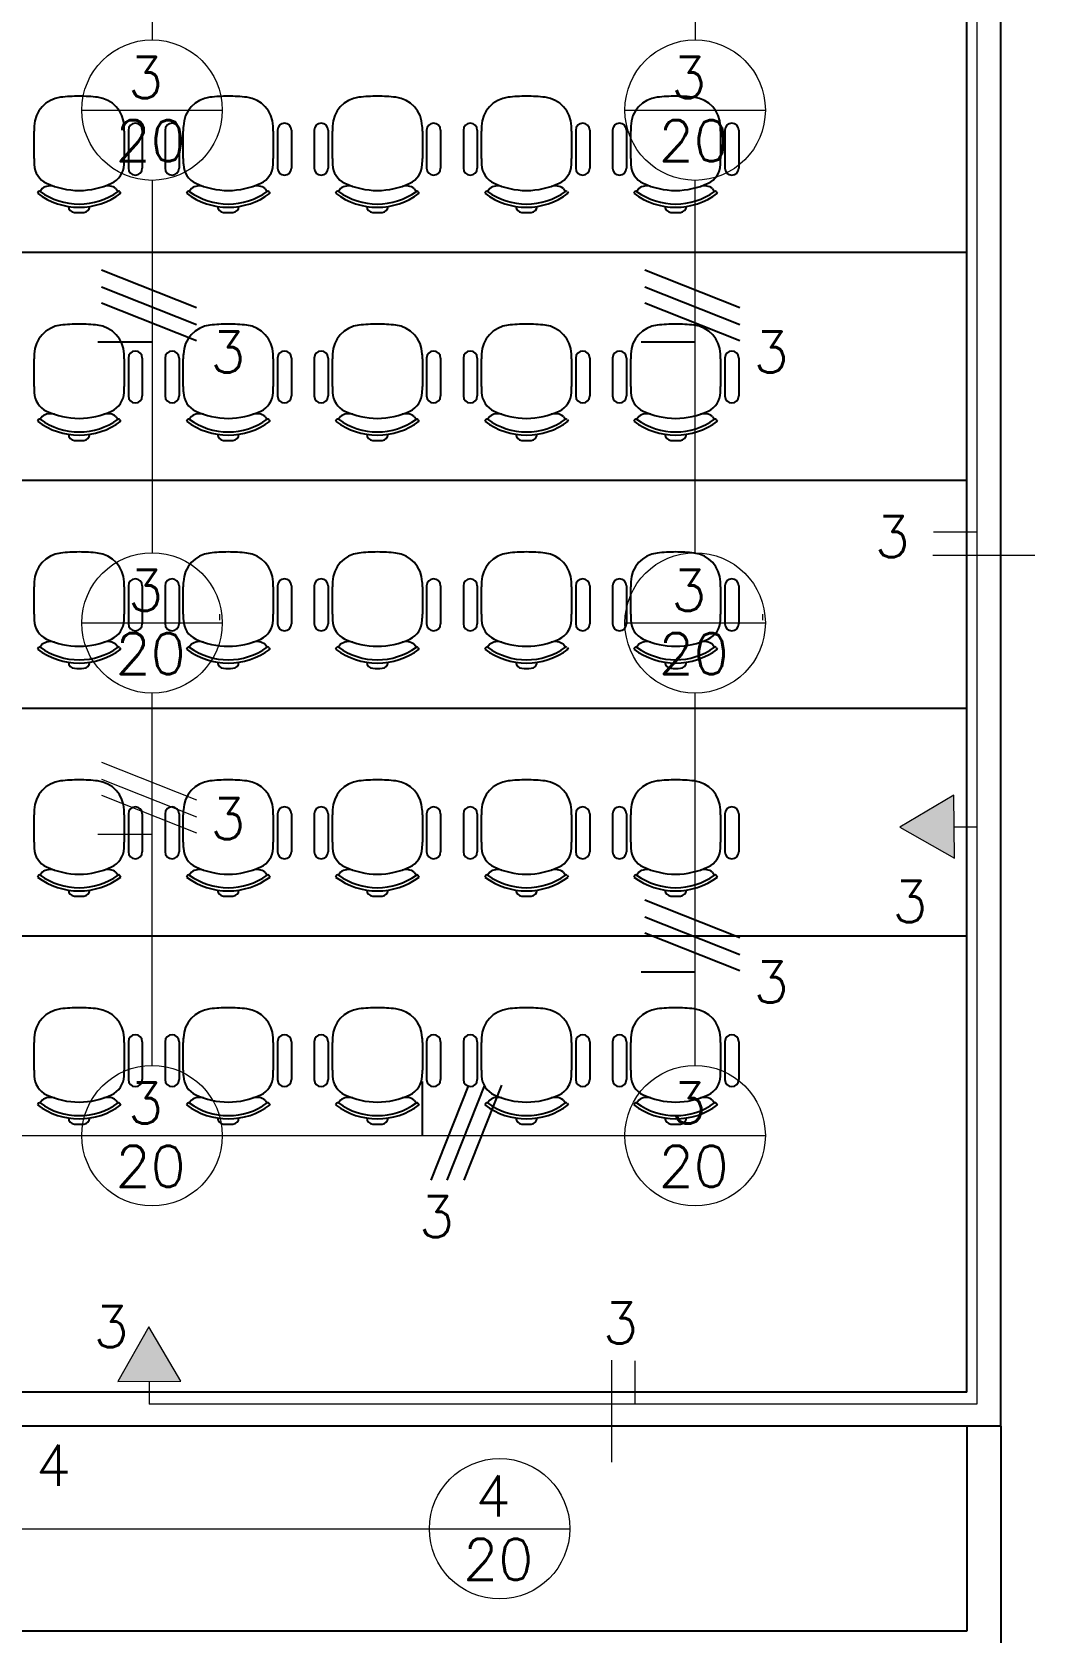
# Model space of a CAD drawing. Extents: x 1.6 to 100.8, y -3.3 to 55.9.
# Drawn here: x 59.91 to 64.31, y 8.2 to 15.22 of the extents above; entities that cross this region are included whole.
import ezdxf

# ---------------------------------------------------------------- set-up
doc = ezdxf.new("R2010")
doc.units = 0
doc.header["$MEASUREMENT"] = 0
doc.layers.get('0').update_dxf_attribs({"linetype": 'CONTINUOUS'})
for name, color, linetype in [('2-MATERIAIS', 2, 'CONTINUOUS'), ('FIACAO', 6, 'CONTINUOUS'), ('Texto', 2, 'CONTINUOUS'), ('Tub_Eletr_parede', 3, 'CONTINUOUS')]:
    doc.layers.add(name, color=color, linetype=linetype)
doc.styles.add('TXT_TEXTO', font='ROMANS.shx')

msp = doc.modelspace()

# ---------------------------------------------------------------- linework, layer by layer
at = {"color": 8}
for p, q in [((64.1581, 9.1042), (64.1581, 23.5542)), ((64.0081, 9.2542), (64.0081, 22.7542)), ((59.9157, 14.6671), (59.9157, 14.7875)), ((60.3105, 14.7875), (60.3105, 14.6671)), ((60.3292, 14.7914), (60.3292, 14.6249)), ((60.3903, 14.7914), (60.3903, 14.6249)), ((60.4903, 14.7914), (60.4903, 14.6249)), ((60.5514, 14.7914), (60.5514, 14.6249)), ((60.5701, 14.6671), (60.5701, 14.7875)), ((60.9649, 14.7875), (60.9649, 14.6671)), ((60.9837, 14.7914), (60.9837, 14.6249)), ((61.0448, 14.7914), (61.0448, 14.6249)), ((61.1448, 14.7914), (61.1448, 14.6249)), ((61.2059, 14.7914), (61.2059, 14.6249)), ((61.2246, 14.6671), (61.2246, 14.7875)), ((61.6194, 14.7875), (61.6194, 14.6671)), ((61.6381, 14.7914), (61.6381, 14.6249)), ((61.6992, 14.7914), (61.6992, 14.6249)), ((61.7992, 14.7914), (61.7992, 14.6249)), ((61.8603, 14.7914), (61.8603, 14.6249)), ((61.879, 14.6671), (61.879, 14.7875)), ((62.2738, 14.7875), (62.2738, 14.6671)), ((62.2926, 14.7914), (62.2926, 14.6249)), ((62.3537, 14.7914), (62.3537, 14.6249)), ((62.4537, 14.7914), (62.4537, 14.6249)), ((62.5148, 14.7914), (62.5148, 14.6249)), ((62.5335, 14.6671), (62.5335, 14.7875)), ((62.9283, 14.7875), (62.9283, 14.6671)), ((62.947, 14.7914), (62.947, 14.6249)), ((63.0081, 14.7914), (63.0081, 14.6249)), ((59.9355, 14.5217), (59.9298, 14.5141)), ((59.9515, 14.5352), (59.942, 14.5226)), ((60.2747, 14.5352), (60.2842, 14.5226)), ((60.2907, 14.5217), (60.2964, 14.5141)), ((60.5899, 14.5217), (60.5842, 14.5141)), ((60.606, 14.5352), (60.5965, 14.5226)), ((60.9291, 14.5352), (60.9386, 14.5226)), ((60.9452, 14.5217), (60.9508, 14.5141)), ((61.2444, 14.5217), (61.2387, 14.5141)), ((61.2604, 14.5352), (61.2509, 14.5226)), ((61.5836, 14.5352), (61.593, 14.5226)), ((61.5996, 14.5217), (61.6053, 14.5141)), ((61.8988, 14.5217), (61.8931, 14.5141)), ((61.9148, 14.5352), (61.9054, 14.5226)), ((62.238, 14.5352), (62.2475, 14.5226)), ((62.2541, 14.5217), (62.2597, 14.5141)), ((62.5532, 14.5217), (62.5476, 14.5141)), ((62.5693, 14.5352), (62.5598, 14.5226)), ((62.8925, 14.5352), (62.9019, 14.5226)), ((62.9085, 14.5217), (62.9142, 14.5141)), ((64.0081, 14.2542), (56.8581, 14.2542)), ((59.9157, 13.6671), (59.9157, 13.7875)), ((60.3105, 13.7875), (60.3105, 13.6671)), ((60.3292, 13.7914), (60.3292, 13.6249)), ((60.3903, 13.7914), (60.3903, 13.6249)), ((60.4903, 13.7914), (60.4903, 13.6249)), ((60.5514, 13.7914), (60.5514, 13.6249)), ((60.5701, 13.6671), (60.5701, 13.7875)), ((60.9649, 13.7875), (60.9649, 13.6671)), ((60.9837, 13.7914), (60.9837, 13.6249)), ((61.0448, 13.7914), (61.0448, 13.6249)), ((61.1448, 13.7914), (61.1448, 13.6249)), ((61.2059, 13.7914), (61.2059, 13.6249)), ((61.2246, 13.6671), (61.2246, 13.7875)), ((61.6194, 13.7875), (61.6194, 13.6671)), ((61.6381, 13.7914), (61.6381, 13.6249)), ((61.6992, 13.7914), (61.6992, 13.6249)), ((61.7992, 13.7914), (61.7992, 13.6249)), ((61.8603, 13.7914), (61.8603, 13.6249)), ((61.879, 13.6671), (61.879, 13.7875)), ((62.2738, 13.7875), (62.2738, 13.6671)), ((62.2926, 13.7914), (62.2926, 13.6249)), ((62.3537, 13.7914), (62.3537, 13.6249)), ((62.4537, 13.7914), (62.4537, 13.6249)), ((62.5148, 13.7914), (62.5148, 13.6249)), ((62.5335, 13.6671), (62.5335, 13.7875)), ((62.9283, 13.7875), (62.9283, 13.6671)), ((62.947, 13.7914), (62.947, 13.6249)), ((63.0081, 13.7914), (63.0081, 13.6249)), ((59.9355, 13.5217), (59.9298, 13.5141)), ((59.9515, 13.5352), (59.942, 13.5226)), ((60.2747, 13.5352), (60.2842, 13.5226)), ((60.2907, 13.5217), (60.2964, 13.5141)), ((60.5899, 13.5217), (60.5842, 13.5141)), ((60.606, 13.5352), (60.5965, 13.5226)), ((60.9291, 13.5352), (60.9386, 13.5226)), ((60.9452, 13.5217), (60.9508, 13.5141)), ((61.2444, 13.5217), (61.2387, 13.5141)), ((61.2604, 13.5352), (61.2509, 13.5226)), ((61.5836, 13.5352), (61.593, 13.5226)), ((61.5996, 13.5217), (61.6053, 13.5141)), ((61.8988, 13.5217), (61.8931, 13.5141)), ((61.9148, 13.5352), (61.9054, 13.5226)), ((62.238, 13.5352), (62.2475, 13.5226)), ((62.2541, 13.5217), (62.2597, 13.5141)), ((62.5532, 13.5217), (62.5476, 13.5141)), ((62.5693, 13.5352), (62.5598, 13.5226)), ((62.8925, 13.5352), (62.9019, 13.5226)), ((62.9085, 13.5217), (62.9142, 13.5141)), ((64.0081, 13.2542), (56.8581, 13.2542)), ((59.9157, 12.6671), (59.9157, 12.7875)), ((60.3105, 12.7875), (60.3105, 12.6671)), ((60.3292, 12.7914), (60.3292, 12.6249)), ((60.3903, 12.7914), (60.3903, 12.6249)), ((60.4903, 12.7914), (60.4903, 12.6249)), ((60.5514, 12.7914), (60.5514, 12.6249)), ((60.5701, 12.6671), (60.5701, 12.7875)), ((60.9649, 12.7875), (60.9649, 12.6671)), ((60.9837, 12.7914), (60.9837, 12.6249)), ((61.0448, 12.7914), (61.0448, 12.6249)), ((61.1448, 12.7914), (61.1448, 12.6249)), ((61.2059, 12.7914), (61.2059, 12.6249)), ((61.2246, 12.6671), (61.2246, 12.7875)), ((61.6194, 12.7875), (61.6194, 12.6671)), ((61.6381, 12.7914), (61.6381, 12.6249)), ((61.6992, 12.7914), (61.6992, 12.6249)), ((61.7992, 12.7914), (61.7992, 12.6249)), ((61.8603, 12.7914), (61.8603, 12.6249)), ((61.879, 12.6671), (61.879, 12.7875)), ((62.2738, 12.7875), (62.2738, 12.6671)), ((62.2926, 12.7914), (62.2926, 12.6249)), ((62.3537, 12.7914), (62.3537, 12.6249)), ((62.4537, 12.7914), (62.4537, 12.6249)), ((62.5148, 12.7914), (62.5148, 12.6249)), ((62.5335, 12.6671), (62.5335, 12.7875)), ((62.9283, 12.7875), (62.9283, 12.6671)), ((62.947, 12.7914), (62.947, 12.6249)), ((63.0081, 12.7914), (63.0081, 12.6249)), ((59.9355, 12.5217), (59.9298, 12.5141)), ((59.9515, 12.5352), (59.942, 12.5226)), ((60.2747, 12.5352), (60.2842, 12.5226)), ((60.2907, 12.5217), (60.2964, 12.5141)), ((60.5899, 12.5217), (60.5842, 12.5141)), ((60.606, 12.5352), (60.5965, 12.5226)), ((60.9291, 12.5352), (60.9386, 12.5226)), ((60.9452, 12.5217), (60.9508, 12.5141)), ((61.2444, 12.5217), (61.2387, 12.5141)), ((61.2604, 12.5352), (61.2509, 12.5226)), ((61.5836, 12.5352), (61.593, 12.5226)), ((61.5996, 12.5217), (61.6053, 12.5141)), ((61.8988, 12.5217), (61.8931, 12.5141)), ((61.9148, 12.5352), (61.9054, 12.5226)), ((62.238, 12.5352), (62.2475, 12.5226)), ((62.2541, 12.5217), (62.2597, 12.5141)), ((62.5532, 12.5217), (62.5476, 12.5141)), ((62.5693, 12.5352), (62.5598, 12.5226)), ((62.8925, 12.5352), (62.9019, 12.5226)), ((62.9085, 12.5217), (62.9142, 12.5141)), ((64.0081, 12.2542), (56.8581, 12.2542)), ((59.9157, 11.6671), (59.9157, 11.7875)), ((60.3105, 11.7875), (60.3105, 11.6671)), ((60.3292, 11.7914), (60.3292, 11.6249)), ((60.3903, 11.7914), (60.3903, 11.6249)), ((60.4903, 11.7914), (60.4903, 11.6249)), ((60.5514, 11.7914), (60.5514, 11.6249)), ((60.5701, 11.6671), (60.5701, 11.7875)), ((60.9649, 11.7875), (60.9649, 11.6671)), ((60.9837, 11.7914), (60.9837, 11.6249)), ((61.0448, 11.7914), (61.0448, 11.6249)), ((61.1448, 11.7914), (61.1448, 11.6249)), ((61.2059, 11.7914), (61.2059, 11.6249)), ((61.2246, 11.6671), (61.2246, 11.7875)), ((61.6194, 11.7875), (61.6194, 11.6671)), ((61.6381, 11.7914), (61.6381, 11.6249)), ((61.6992, 11.7914), (61.6992, 11.6249)), ((61.7992, 11.7914), (61.7992, 11.6249)), ((61.8603, 11.7914), (61.8603, 11.6249)), ((61.879, 11.6671), (61.879, 11.7875)), ((62.2738, 11.7875), (62.2738, 11.6671)), ((62.2926, 11.7914), (62.2926, 11.6249)), ((62.3537, 11.7914), (62.3537, 11.6249)), ((62.4537, 11.7914), (62.4537, 11.6249)), ((62.5148, 11.7914), (62.5148, 11.6249)), ((62.5335, 11.6671), (62.5335, 11.7875)), ((62.9283, 11.7875), (62.9283, 11.6671)), ((62.947, 11.7914), (62.947, 11.6249)), ((63.0081, 11.7914), (63.0081, 11.6249)), ((59.9355, 11.5217), (59.9298, 11.5141)), ((59.9515, 11.5352), (59.942, 11.5226)), ((60.2747, 11.5352), (60.2842, 11.5226)), ((60.2907, 11.5217), (60.2964, 11.5141)), ((60.5899, 11.5217), (60.5842, 11.5141)), ((60.606, 11.5352), (60.5965, 11.5226)), ((60.9291, 11.5352), (60.9386, 11.5226)), ((60.9452, 11.5217), (60.9508, 11.5141)), ((61.2444, 11.5217), (61.2387, 11.5141)), ((61.2604, 11.5352), (61.2509, 11.5226)), ((61.5836, 11.5352), (61.593, 11.5226)), ((61.5996, 11.5217), (61.6053, 11.5141)), ((61.8988, 11.5217), (61.8931, 11.5141)), ((61.9148, 11.5352), (61.9054, 11.5226)), ((62.238, 11.5352), (62.2475, 11.5226)), ((62.2541, 11.5217), (62.2597, 11.5141)), ((62.5532, 11.5217), (62.5476, 11.5141)), ((62.5693, 11.5352), (62.5598, 11.5226)), ((62.8925, 11.5352), (62.9019, 11.5226)), ((62.9085, 11.5217), (62.9142, 11.5141)), ((64.0081, 11.2542), (56.8581, 11.2542)), ((59.9157, 10.6671), (59.9157, 10.7875)), ((60.3105, 10.7875), (60.3105, 10.6671)), ((60.3292, 10.7914), (60.3292, 10.6249)), ((60.3903, 10.7914), (60.3903, 10.6249)), ((60.4903, 10.7914), (60.4903, 10.6249)), ((60.5514, 10.7914), (60.5514, 10.6249)), ((60.5701, 10.6671), (60.5701, 10.7875)), ((60.9649, 10.7875), (60.9649, 10.6671)), ((60.9837, 10.7914), (60.9837, 10.6249)), ((61.0448, 10.7914), (61.0448, 10.6249)), ((61.1448, 10.7914), (61.1448, 10.6249)), ((61.2059, 10.7914), (61.2059, 10.6249)), ((61.2246, 10.6671), (61.2246, 10.7875)), ((61.6194, 10.7875), (61.6194, 10.6671)), ((61.6381, 10.7914), (61.6381, 10.6249)), ((61.6992, 10.7914), (61.6992, 10.6249)), ((61.7992, 10.7914), (61.7992, 10.6249)), ((61.8603, 10.7914), (61.8603, 10.6249)), ((61.879, 10.6671), (61.879, 10.7875)), ((62.2738, 10.7875), (62.2738, 10.6671)), ((62.2926, 10.7914), (62.2926, 10.6249)), ((62.3537, 10.7914), (62.3537, 10.6249)), ((62.4537, 10.7914), (62.4537, 10.6249)), ((62.5148, 10.7914), (62.5148, 10.6249)), ((62.5335, 10.6671), (62.5335, 10.7875)), ((62.9283, 10.7875), (62.9283, 10.6671)), ((62.947, 10.7914), (62.947, 10.6249)), ((63.0081, 10.7914), (63.0081, 10.6249)), ((59.9355, 10.5217), (59.9298, 10.5141)), ((59.9515, 10.5352), (59.942, 10.5226)), ((60.2747, 10.5352), (60.2842, 10.5226)), ((60.2907, 10.5217), (60.2964, 10.5141)), ((60.5899, 10.5217), (60.5842, 10.5141)), ((60.606, 10.5352), (60.5965, 10.5226)), ((60.9291, 10.5352), (60.9386, 10.5226)), ((60.9452, 10.5217), (60.9508, 10.5141)), ((61.2444, 10.5217), (61.2387, 10.5141)), ((61.2604, 10.5352), (61.2509, 10.5226)), ((61.5836, 10.5352), (61.593, 10.5226)), ((61.5996, 10.5217), (61.6053, 10.5141)), ((61.8988, 10.5217), (61.8931, 10.5141)), ((61.9148, 10.5352), (61.9054, 10.5226)), ((62.238, 10.5352), (62.2475, 10.5226)), ((62.2541, 10.5217), (62.2597, 10.5141)), ((62.5532, 10.5217), (62.5476, 10.5141)), ((62.5693, 10.5352), (62.5598, 10.5226)), ((62.8925, 10.5352), (62.9019, 10.5226)), ((62.9085, 10.5217), (62.9142, 10.5141)), ((64.0081, 9.2542), (56.8581, 9.2542)), ((64.1581, 9.1042), (56.7081, 9.1042)), ((64.0081, 9.1042), (64.0081, 8.2042)), ((64.1581, 9.1042), (64.1581, 8.0542)), ((64.0081, 8.2042), (55.8081, 8.2042))]:
    msp.add_line(p, q, dxfattribs=at)
for centre, radius, start, end in [((60.0476, 14.8048), 0.1316, 96.84497, 178.27072), ((60.1131, 14.2588), 0.6815, 90, 96.84497), ((60.1131, 14.2588), 0.6815, 83.15503, 90), ((60.1786, 14.8048), 0.1316, 1.72928, 83.15503), ((60.702, 14.8048), 0.1316, 96.84497, 178.27072), ((60.7675, 14.2588), 0.6815, 90, 96.84497), ((60.7675, 14.2588), 0.6815, 83.15503, 90), ((60.8331, 14.8048), 0.1316, 1.72928, 83.15503), ((61.3564, 14.8048), 0.1316, 96.84497, 178.27072), ((61.422, 14.2588), 0.6815, 90, 96.84497), ((61.422, 14.2588), 0.6815, 83.15503, 90), ((61.4875, 14.8048), 0.1316, 1.72928, 83.15503), ((62.0109, 14.8048), 0.1316, 96.84497, 178.27072), ((62.0764, 14.2588), 0.6815, 90, 96.84497), ((62.0764, 14.2588), 0.6815, 83.15503, 90), ((62.142, 14.8048), 0.1316, 1.72928, 83.15503), ((62.6653, 14.8048), 0.1316, 96.84497, 178.27072), ((62.7309, 14.2588), 0.6815, 90, 96.84497), ((62.7309, 14.2588), 0.6815, 83.15503, 90), ((62.7964, 14.8048), 0.1316, 1.72928, 83.15503), ((60.6207, 14.7875), 0.705, 178.27072, 180), ((59.6055, 14.7875), 0.705, 0, 1.72928), ((60.3598, 14.7914), 0.0306, 0, 180), ((60.5209, 14.7914), 0.0306, 0, 180), ((61.2751, 14.7875), 0.705, 178.27072, 180), ((60.2599, 14.7875), 0.705, 0, 1.72928), ((61.0142, 14.7914), 0.0306, 0, 180), ((61.1753, 14.7914), 0.0306, 0, 180), ((61.9296, 14.7875), 0.705, 178.27072, 180), ((60.9144, 14.7875), 0.705, 0, 1.72928), ((61.6687, 14.7914), 0.0306, 0, 180), ((61.8298, 14.7914), 0.0306, 0, 180), ((62.584, 14.7875), 0.705, 178.27072, 180), ((61.5688, 14.7875), 0.705, 0, 1.72928), ((62.3231, 14.7914), 0.0306, 0, 180), ((62.4842, 14.7914), 0.0306, 0, 180), ((63.2385, 14.7875), 0.705, 178.27072, 180), ((62.2233, 14.7875), 0.705, 0, 1.72928), ((62.9775, 14.7914), 0.0306, 0, 180), ((60.8087, 14.6671), 0.893, 180, 181.69261), ((60.01, 14.6435), 0.094, 181.69261, 245.06117), ((60.2162, 14.6435), 0.094, 294.93883, 358.30739), ((59.4175, 14.6671), 0.893, 358.30739, 360), ((60.3598, 14.6249), 0.0306, 180, 0), ((60.5209, 14.6249), 0.0306, 180, 0), ((61.4631, 14.6671), 0.893, 180, 181.69261), ((60.6645, 14.6435), 0.094, 181.69261, 245.06117), ((60.8706, 14.6435), 0.094, 294.93883, 358.30739), ((60.0719, 14.6671), 0.893, 358.30739, 360), ((61.0142, 14.6249), 0.0306, 180, 0), ((61.1753, 14.6249), 0.0306, 180, 0), ((62.1176, 14.6671), 0.893, 180, 181.69261), ((61.3189, 14.6435), 0.094, 181.69261, 245.06117), ((61.525, 14.6435), 0.094, 294.93883, 358.30739), ((60.7264, 14.6671), 0.893, 358.30739, 360), ((61.6687, 14.6249), 0.0306, 180, 0), ((61.8298, 14.6249), 0.0306, 180, 0), ((62.772, 14.6671), 0.893, 180, 181.69261), ((61.9734, 14.6435), 0.094, 181.69261, 245.06117), ((62.1795, 14.6435), 0.094, 294.93883, 358.30739), ((61.3808, 14.6671), 0.893, 358.30739, 360), ((62.3231, 14.6249), 0.0306, 180, 0), ((62.4842, 14.6249), 0.0306, 180, 0), ((63.4265, 14.6671), 0.893, 180, 181.69261), ((62.6278, 14.6435), 0.094, 181.69261, 245.06117), ((62.8339, 14.6435), 0.094, 294.93883, 358.30739), ((62.0353, 14.6671), 0.893, 358.30739, 360), ((62.9775, 14.6249), 0.0306, 180, 0), ((59.9878, 14.4846), 0.0623, 74.26037, 125.65949), ((60.1131, 14.8651), 0.3384, 245.06117, 270), ((60.1131, 14.8651), 0.3384, 270, 294.93883), ((60.2384, 14.4846), 0.0623, 54.34051, 105.73963), ((60.6423, 14.4846), 0.0623, 74.26037, 125.65949), ((60.7675, 14.8651), 0.3384, 245.06117, 270), ((60.7675, 14.8651), 0.3384, 270, 294.93883), ((60.8928, 14.4846), 0.0623, 54.34051, 105.73963), ((61.2967, 14.4846), 0.0623, 74.26037, 125.65949), ((61.422, 14.8651), 0.3384, 245.06117, 270), ((61.422, 14.8651), 0.3384, 270, 294.93883), ((61.5473, 14.4846), 0.0623, 54.34051, 105.73963), ((61.9512, 14.4846), 0.0623, 74.26037, 125.65949), ((62.0764, 14.8651), 0.3384, 245.06117, 270), ((62.0764, 14.8651), 0.3384, 270, 294.93883), ((62.2017, 14.4846), 0.0623, 54.34051, 105.73963), ((62.6056, 14.4846), 0.0623, 74.26037, 125.65949), ((62.7309, 14.8651), 0.3384, 245.06117, 270), ((62.7309, 14.8651), 0.3384, 270, 294.93883), ((62.8562, 14.4846), 0.0623, 54.34051, 105.73963), ((60.1131, 14.7585), 0.3055, 233.1301, 306.8699), ((59.9392, 14.5188), 0.0047, 54.0396, 143.1301), ((60.1131, 14.7585), 0.2914, 234.0396, 305.9604), ((60.287, 14.5188), 0.0047, 36.8699, 125.9604), ((60.7675, 14.7585), 0.3055, 233.1301, 306.8699), ((60.5937, 14.5188), 0.0047, 54.0396, 143.1301), ((60.7675, 14.7585), 0.2914, 234.0396, 305.9604), ((60.9414, 14.5188), 0.0047, 36.8699, 125.9604), ((61.422, 14.7585), 0.3055, 233.1301, 306.8699), ((61.2481, 14.5188), 0.0047, 54.0396, 143.1301), ((61.422, 14.7585), 0.2914, 234.0396, 305.9604), ((61.5959, 14.5188), 0.0047, 36.8699, 125.9604), ((62.0764, 14.7585), 0.3055, 233.1301, 306.8699), ((61.9026, 14.5188), 0.0047, 54.0396, 143.1301), ((62.0764, 14.7585), 0.2914, 234.0396, 305.9604), ((62.2503, 14.5188), 0.0047, 36.8699, 125.9604), ((62.7309, 14.7585), 0.3055, 233.1301, 306.8699), ((62.557, 14.5188), 0.0047, 54.0396, 143.1301), ((62.7309, 14.7585), 0.2914, 234.0396, 305.9604), ((62.9048, 14.5188), 0.0047, 36.8699, 125.9604), ((60.0943, 14.4583), 0.0282, 183.37191, 266.41668), ((60.1131, 14.7585), 0.329, 266.41668, 273.58332), ((60.1319, 14.4583), 0.0282, 273.58332, 356.62809), ((60.7487, 14.4583), 0.0282, 183.37191, 266.41668), ((60.7675, 14.7585), 0.329, 266.41668, 273.58332), ((60.7863, 14.4583), 0.0282, 273.58332, 356.62809), ((61.4032, 14.4583), 0.0282, 183.37191, 266.41668), ((61.422, 14.7585), 0.329, 266.41668, 273.58332), ((61.4408, 14.4583), 0.0282, 273.58332, 356.62809), ((62.0576, 14.4583), 0.0282, 183.37191, 266.41668), ((62.0764, 14.7585), 0.329, 266.41668, 273.58332), ((62.0952, 14.4583), 0.0282, 273.58332, 356.62809), ((62.7121, 14.4583), 0.0282, 183.37191, 266.41668), ((62.7309, 14.7585), 0.329, 266.41668, 273.58332), ((62.7497, 14.4583), 0.0282, 273.58332, 356.62809), ((60.0476, 13.8048), 0.1316, 96.84497, 178.27072), ((60.1131, 13.2588), 0.6815, 90, 96.84497), ((60.1131, 13.2588), 0.6815, 83.15503, 90), ((60.1786, 13.8048), 0.1316, 1.72928, 83.15503), ((60.702, 13.8048), 0.1316, 96.84497, 178.27072), ((60.7675, 13.2588), 0.6815, 90, 96.84497), ((60.7675, 13.2588), 0.6815, 83.15503, 90), ((60.8331, 13.8048), 0.1316, 1.72928, 83.15503), ((61.3564, 13.8048), 0.1316, 96.84497, 178.27072), ((61.422, 13.2588), 0.6815, 90, 96.84497), ((61.422, 13.2588), 0.6815, 83.15503, 90), ((61.4875, 13.8048), 0.1316, 1.72928, 83.15503), ((62.0109, 13.8048), 0.1316, 96.84497, 178.27072), ((62.0764, 13.2588), 0.6815, 90, 96.84497), ((62.0764, 13.2588), 0.6815, 83.15503, 90), ((62.142, 13.8048), 0.1316, 1.72928, 83.15503), ((62.6653, 13.8048), 0.1316, 96.84497, 178.27072), ((62.7309, 13.2588), 0.6815, 90, 96.84497), ((62.7309, 13.2588), 0.6815, 83.15503, 90), ((62.7964, 13.8048), 0.1316, 1.72928, 83.15503), ((60.6207, 13.7875), 0.705, 178.27072, 180), ((59.6055, 13.7875), 0.705, 0, 1.72928), ((60.3598, 13.7914), 0.0306, 0, 180), ((60.5209, 13.7914), 0.0306, 0, 180), ((61.2751, 13.7875), 0.705, 178.27072, 180), ((60.2599, 13.7875), 0.705, 0, 1.72928), ((61.0142, 13.7914), 0.0306, 0, 180), ((61.1753, 13.7914), 0.0306, 0, 180), ((61.9296, 13.7875), 0.705, 178.27072, 180), ((60.9144, 13.7875), 0.705, 0, 1.72928), ((61.6687, 13.7914), 0.0306, 0, 180), ((61.8298, 13.7914), 0.0306, 0, 180), ((62.584, 13.7875), 0.705, 178.27072, 180), ((61.5688, 13.7875), 0.705, 0, 1.72928), ((62.3231, 13.7914), 0.0306, 0, 180), ((62.4842, 13.7914), 0.0306, 0, 180), ((63.2385, 13.7875), 0.705, 178.27072, 180), ((62.2233, 13.7875), 0.705, 0, 1.72928), ((62.9775, 13.7914), 0.0306, 0, 180), ((60.8087, 13.6671), 0.893, 180, 181.69261), ((60.01, 13.6435), 0.094, 181.69261, 245.06117), ((60.2162, 13.6435), 0.094, 294.93883, 358.30739), ((59.4175, 13.6671), 0.893, 358.30739, 360), ((61.4631, 13.6671), 0.893, 180, 181.69261), ((60.6645, 13.6435), 0.094, 181.69261, 245.06117), ((60.8706, 13.6435), 0.094, 294.93883, 358.30739), ((60.0719, 13.6671), 0.893, 358.30739, 360), ((62.1176, 13.6671), 0.893, 180, 181.69261), ((61.3189, 13.6435), 0.094, 181.69261, 245.06117), ((61.525, 13.6435), 0.094, 294.93883, 358.30739), ((60.7264, 13.6671), 0.893, 358.30739, 360), ((62.772, 13.6671), 0.893, 180, 181.69261), ((61.9734, 13.6435), 0.094, 181.69261, 245.06117), ((62.1795, 13.6435), 0.094, 294.93883, 358.30739), ((61.3808, 13.6671), 0.893, 358.30739, 360), ((63.4265, 13.6671), 0.893, 180, 181.69261), ((62.6278, 13.6435), 0.094, 181.69261, 245.06117), ((62.8339, 13.6435), 0.094, 294.93883, 358.30739), ((62.0353, 13.6671), 0.893, 358.30739, 360), ((60.3598, 13.6249), 0.0306, 180, 0), ((60.5209, 13.6249), 0.0306, 180, 0), ((61.0142, 13.6249), 0.0306, 180, 0), ((61.1753, 13.6249), 0.0306, 180, 0), ((61.6687, 13.6249), 0.0306, 180, 0), ((61.8298, 13.6249), 0.0306, 180, 0), ((62.3231, 13.6249), 0.0306, 180, 0), ((62.4842, 13.6249), 0.0306, 180, 0), ((62.9775, 13.6249), 0.0306, 180, 0), ((60.1131, 13.7585), 0.3055, 233.1301, 306.8699), ((59.9392, 13.5188), 0.0047, 54.0396, 143.1301), ((60.1131, 13.7585), 0.2914, 234.0396, 305.9604), ((59.9878, 13.4846), 0.0623, 74.26037, 125.65949), ((60.1131, 13.8651), 0.3384, 245.06117, 270), ((60.1131, 13.8651), 0.3384, 270, 294.93883), ((60.2384, 13.4846), 0.0623, 54.34051, 105.73963), ((60.287, 13.5188), 0.0047, 36.8699, 125.9604), ((60.7675, 13.7585), 0.3055, 233.1301, 306.8699), ((60.5937, 13.5188), 0.0047, 54.0396, 143.1301), ((60.7675, 13.7585), 0.2914, 234.0396, 305.9604), ((60.6423, 13.4846), 0.0623, 74.26037, 125.65949), ((60.7675, 13.8651), 0.3384, 245.06117, 270), ((60.7675, 13.8651), 0.3384, 270, 294.93883), ((60.8928, 13.4846), 0.0623, 54.34051, 105.73963), ((60.9414, 13.5188), 0.0047, 36.8699, 125.9604), ((61.422, 13.7585), 0.3055, 233.1301, 306.8699), ((61.2481, 13.5188), 0.0047, 54.0396, 143.1301), ((61.422, 13.7585), 0.2914, 234.0396, 305.9604), ((61.2967, 13.4846), 0.0623, 74.26037, 125.65949), ((61.422, 13.8651), 0.3384, 245.06117, 270), ((61.422, 13.8651), 0.3384, 270, 294.93883), ((61.5473, 13.4846), 0.0623, 54.34051, 105.73963), ((61.5959, 13.5188), 0.0047, 36.8699, 125.9604), ((62.0764, 13.7585), 0.3055, 233.1301, 306.8699), ((61.9026, 13.5188), 0.0047, 54.0396, 143.1301), ((62.0764, 13.7585), 0.2914, 234.0396, 305.9604), ((61.9512, 13.4846), 0.0623, 74.26037, 125.65949), ((62.0764, 13.8651), 0.3384, 245.06117, 270), ((62.0764, 13.8651), 0.3384, 270, 294.93883), ((62.2017, 13.4846), 0.0623, 54.34051, 105.73963), ((62.2503, 13.5188), 0.0047, 36.8699, 125.9604), ((62.7309, 13.7585), 0.3055, 233.1301, 306.8699), ((62.557, 13.5188), 0.0047, 54.0396, 143.1301), ((62.7309, 13.7585), 0.2914, 234.0396, 305.9604), ((62.6056, 13.4846), 0.0623, 74.26037, 125.65949), ((62.7309, 13.8651), 0.3384, 245.06117, 270), ((62.7309, 13.8651), 0.3384, 270, 294.93883), ((62.8562, 13.4846), 0.0623, 54.34051, 105.73963), ((62.9048, 13.5188), 0.0047, 36.8699, 125.9604), ((60.0943, 13.4583), 0.0282, 183.37191, 266.41668), ((60.1131, 13.7585), 0.329, 266.41668, 273.58332), ((60.1319, 13.4583), 0.0282, 273.58332, 356.62809), ((60.7487, 13.4583), 0.0282, 183.37191, 266.41668), ((60.7675, 13.7585), 0.329, 266.41668, 273.58332), ((60.7863, 13.4583), 0.0282, 273.58332, 356.62809), ((61.4032, 13.4583), 0.0282, 183.37191, 266.41668), ((61.422, 13.7585), 0.329, 266.41668, 273.58332), ((61.4408, 13.4583), 0.0282, 273.58332, 356.62809), ((62.0576, 13.4583), 0.0282, 183.37191, 266.41668), ((62.0764, 13.7585), 0.329, 266.41668, 273.58332), ((62.0952, 13.4583), 0.0282, 273.58332, 356.62809), ((62.7121, 13.4583), 0.0282, 183.37191, 266.41668), ((62.7309, 13.7585), 0.329, 266.41668, 273.58332), ((62.7497, 13.4583), 0.0282, 273.58332, 356.62809), ((60.0476, 12.8048), 0.1316, 96.84497, 178.27072), ((60.1131, 12.2588), 0.6815, 90, 96.84497), ((60.1131, 12.2588), 0.6815, 83.15503, 90), ((60.1786, 12.8048), 0.1316, 1.72928, 83.15503), ((60.702, 12.8048), 0.1316, 96.84497, 178.27072), ((60.7675, 12.2588), 0.6815, 90, 96.84497), ((60.7675, 12.2588), 0.6815, 83.15503, 90), ((60.8331, 12.8048), 0.1316, 1.72928, 83.15503), ((61.3564, 12.8048), 0.1316, 96.84497, 178.27072), ((61.422, 12.2588), 0.6815, 90, 96.84497), ((61.422, 12.2588), 0.6815, 83.15503, 90), ((61.4875, 12.8048), 0.1316, 1.72928, 83.15503), ((62.0109, 12.8048), 0.1316, 96.84497, 178.27072), ((62.0764, 12.2588), 0.6815, 90, 96.84497), ((62.0764, 12.2588), 0.6815, 83.15503, 90), ((62.142, 12.8048), 0.1316, 1.72928, 83.15503), ((62.6653, 12.8048), 0.1316, 96.84497, 178.27072), ((62.7309, 12.2588), 0.6815, 90, 96.84497), ((62.7309, 12.2588), 0.6815, 83.15503, 90), ((62.7964, 12.8048), 0.1316, 1.72928, 83.15503), ((60.6207, 12.7875), 0.705, 178.27072, 180), ((59.6055, 12.7875), 0.705, 0, 1.72928), ((60.3598, 12.7914), 0.0306, 0, 180), ((60.5209, 12.7914), 0.0306, 0, 180), ((61.2751, 12.7875), 0.705, 178.27072, 180), ((60.2599, 12.7875), 0.705, 0, 1.72928), ((61.0142, 12.7914), 0.0306, 0, 180), ((61.1753, 12.7914), 0.0306, 0, 180), ((61.9296, 12.7875), 0.705, 178.27072, 180), ((60.9144, 12.7875), 0.705, 0, 1.72928), ((61.6687, 12.7914), 0.0306, 0, 180), ((61.8298, 12.7914), 0.0306, 0, 180), ((62.584, 12.7875), 0.705, 178.27072, 180), ((61.5688, 12.7875), 0.705, 0, 1.72928), ((62.3231, 12.7914), 0.0306, 0, 180), ((62.4842, 12.7914), 0.0306, 0, 180), ((63.2385, 12.7875), 0.705, 178.27072, 180), ((62.2233, 12.7875), 0.705, 0, 1.72928), ((62.9775, 12.7914), 0.0306, 0, 180), ((60.8087, 12.6671), 0.893, 180, 181.69261), ((59.4175, 12.6671), 0.893, 358.30739, 360), ((61.4631, 12.6671), 0.893, 180, 181.69261), ((60.0719, 12.6671), 0.893, 358.30739, 360), ((62.1176, 12.6671), 0.893, 180, 181.69261), ((60.7264, 12.6671), 0.893, 358.30739, 360), ((62.772, 12.6671), 0.893, 180, 181.69261), ((61.3808, 12.6671), 0.893, 358.30739, 360), ((63.4265, 12.6671), 0.893, 180, 181.69261), ((62.0353, 12.6671), 0.893, 358.30739, 360), ((60.01, 12.6435), 0.094, 181.69261, 245.06117), ((60.2162, 12.6435), 0.094, 294.93883, 358.30739), ((60.3598, 12.6249), 0.0306, 180, 0), ((60.5209, 12.6249), 0.0306, 180, 0), ((60.6645, 12.6435), 0.094, 181.69261, 245.06117), ((60.8706, 12.6435), 0.094, 294.93883, 358.30739), ((61.0142, 12.6249), 0.0306, 180, 0), ((61.1753, 12.6249), 0.0306, 180, 0), ((61.3189, 12.6435), 0.094, 181.69261, 245.06117), ((61.525, 12.6435), 0.094, 294.93883, 358.30739), ((61.6687, 12.6249), 0.0306, 180, 0), ((61.8298, 12.6249), 0.0306, 180, 0), ((61.9734, 12.6435), 0.094, 181.69261, 245.06117), ((62.1795, 12.6435), 0.094, 294.93883, 358.30739), ((62.3231, 12.6249), 0.0306, 180, 0), ((62.4842, 12.6249), 0.0306, 180, 0), ((62.6278, 12.6435), 0.094, 181.69261, 245.06117), ((62.8339, 12.6435), 0.094, 294.93883, 358.30739), ((62.9775, 12.6249), 0.0306, 180, 0), ((60.1131, 12.7585), 0.3055, 233.1301, 306.8699), ((59.9392, 12.5188), 0.0047, 54.0396, 143.1301), ((60.1131, 12.7585), 0.2914, 234.0396, 305.9604), ((59.9878, 12.4846), 0.0623, 74.26037, 125.65949), ((60.1131, 12.8651), 0.3384, 245.06117, 270), ((60.1131, 12.8651), 0.3384, 270, 294.93883), ((60.2384, 12.4846), 0.0623, 54.34051, 105.73963), ((60.287, 12.5188), 0.0047, 36.8699, 125.9604), ((60.7675, 12.7585), 0.3055, 233.1301, 306.8699), ((60.5937, 12.5188), 0.0047, 54.0396, 143.1301), ((60.7675, 12.7585), 0.2914, 234.0396, 305.9604), ((60.6423, 12.4846), 0.0623, 74.26037, 125.65949), ((60.7675, 12.8651), 0.3384, 245.06117, 270), ((60.7675, 12.8651), 0.3384, 270, 294.93883), ((60.8928, 12.4846), 0.0623, 54.34051, 105.73963), ((60.9414, 12.5188), 0.0047, 36.8699, 125.9604), ((61.422, 12.7585), 0.3055, 233.1301, 306.8699), ((61.2481, 12.5188), 0.0047, 54.0396, 143.1301), ((61.422, 12.7585), 0.2914, 234.0396, 305.9604), ((61.2967, 12.4846), 0.0623, 74.26037, 125.65949), ((61.422, 12.8651), 0.3384, 245.06117, 270), ((61.422, 12.8651), 0.3384, 270, 294.93883), ((61.5473, 12.4846), 0.0623, 54.34051, 105.73963), ((61.5959, 12.5188), 0.0047, 36.8699, 125.9604), ((62.0764, 12.7585), 0.3055, 233.1301, 306.8699), ((61.9026, 12.5188), 0.0047, 54.0396, 143.1301), ((62.0764, 12.7585), 0.2914, 234.0396, 305.9604), ((61.9512, 12.4846), 0.0623, 74.26037, 125.65949), ((62.0764, 12.8651), 0.3384, 245.06117, 270), ((62.0764, 12.8651), 0.3384, 270, 294.93883), ((62.2017, 12.4846), 0.0623, 54.34051, 105.73963), ((62.2503, 12.5188), 0.0047, 36.8699, 125.9604), ((62.7309, 12.7585), 0.3055, 233.1301, 306.8699), ((62.557, 12.5188), 0.0047, 54.0396, 143.1301), ((62.7309, 12.7585), 0.2914, 234.0396, 305.9604), ((62.6056, 12.4846), 0.0623, 74.26037, 125.65949), ((62.7309, 12.8651), 0.3384, 245.06117, 270), ((62.7309, 12.8651), 0.3384, 270, 294.93883), ((62.8562, 12.4846), 0.0623, 54.34051, 105.73963), ((62.9048, 12.5188), 0.0047, 36.8699, 125.9604), ((60.0943, 12.4583), 0.0282, 183.37191, 266.41668), ((60.1319, 12.4583), 0.0282, 273.58332, 356.62809), ((60.7487, 12.4583), 0.0282, 183.37191, 266.41668), ((60.7863, 12.4583), 0.0282, 273.58332, 356.62809), ((61.4032, 12.4583), 0.0282, 183.37191, 266.41668), ((61.4408, 12.4583), 0.0282, 273.58332, 356.62809), ((62.0576, 12.4583), 0.0282, 183.37191, 266.41668), ((62.0952, 12.4583), 0.0282, 273.58332, 356.62809), ((62.7121, 12.4583), 0.0282, 183.37191, 266.41668), ((62.7497, 12.4583), 0.0282, 273.58332, 356.62809), ((60.1131, 12.7585), 0.329, 266.41668, 273.58332), ((60.7675, 12.7585), 0.329, 266.41668, 273.58332), ((61.422, 12.7585), 0.329, 266.41668, 273.58332), ((62.0764, 12.7585), 0.329, 266.41668, 273.58332), ((62.7309, 12.7585), 0.329, 266.41668, 273.58332), ((60.0476, 11.8048), 0.1316, 96.84497, 178.27072), ((60.1131, 11.2588), 0.6815, 90, 96.84497), ((60.1131, 11.2588), 0.6815, 83.15503, 90), ((60.1786, 11.8048), 0.1316, 1.72928, 83.15503), ((60.702, 11.8048), 0.1316, 96.84497, 178.27072), ((60.7675, 11.2588), 0.6815, 90, 96.84497), ((60.7675, 11.2588), 0.6815, 83.15503, 90), ((60.8331, 11.8048), 0.1316, 1.72928, 83.15503), ((61.3564, 11.8048), 0.1316, 96.84497, 178.27072), ((61.422, 11.2588), 0.6815, 90, 96.84497), ((61.422, 11.2588), 0.6815, 83.15503, 90), ((61.4875, 11.8048), 0.1316, 1.72928, 83.15503), ((62.0109, 11.8048), 0.1316, 96.84497, 178.27072), ((62.0764, 11.2588), 0.6815, 90, 96.84497), ((62.0764, 11.2588), 0.6815, 83.15503, 90), ((62.142, 11.8048), 0.1316, 1.72928, 83.15503), ((62.6653, 11.8048), 0.1316, 96.84497, 178.27072), ((62.7309, 11.2588), 0.6815, 90, 96.84497), ((62.7309, 11.2588), 0.6815, 83.15503, 90), ((62.7964, 11.8048), 0.1316, 1.72928, 83.15503), ((60.6207, 11.7875), 0.705, 178.27072, 180), ((59.6055, 11.7875), 0.705, 0, 1.72928), ((60.3598, 11.7914), 0.0306, 0, 180), ((60.5209, 11.7914), 0.0306, 0, 180), ((61.2751, 11.7875), 0.705, 178.27072, 180), ((60.2599, 11.7875), 0.705, 0, 1.72928), ((61.0142, 11.7914), 0.0306, 0, 180), ((61.1753, 11.7914), 0.0306, 0, 180), ((61.9296, 11.7875), 0.705, 178.27072, 180), ((60.9144, 11.7875), 0.705, 0, 1.72928), ((61.6687, 11.7914), 0.0306, 0, 180), ((61.8298, 11.7914), 0.0306, 0, 180), ((62.584, 11.7875), 0.705, 178.27072, 180), ((61.5688, 11.7875), 0.705, 0, 1.72928), ((62.3231, 11.7914), 0.0306, 0, 180), ((62.4842, 11.7914), 0.0306, 0, 180), ((63.2385, 11.7875), 0.705, 178.27072, 180), ((62.2233, 11.7875), 0.705, 0, 1.72928), ((62.9775, 11.7914), 0.0306, 0, 180), ((60.8087, 11.6671), 0.893, 180, 181.69261), ((59.4175, 11.6671), 0.893, 358.30739, 360), ((61.4631, 11.6671), 0.893, 180, 181.69261), ((60.0719, 11.6671), 0.893, 358.30739, 360), ((62.1176, 11.6671), 0.893, 180, 181.69261), ((60.7264, 11.6671), 0.893, 358.30739, 360), ((62.772, 11.6671), 0.893, 180, 181.69261), ((61.3808, 11.6671), 0.893, 358.30739, 360), ((63.4265, 11.6671), 0.893, 180, 181.69261), ((62.0353, 11.6671), 0.893, 358.30739, 360), ((60.01, 11.6435), 0.094, 181.69261, 245.06117), ((60.2162, 11.6435), 0.094, 294.93883, 358.30739), ((60.3598, 11.6249), 0.0306, 180, 0), ((60.5209, 11.6249), 0.0306, 180, 0), ((60.6645, 11.6435), 0.094, 181.69261, 245.06117), ((60.8706, 11.6435), 0.094, 294.93883, 358.30739), ((61.0142, 11.6249), 0.0306, 180, 0), ((61.1753, 11.6249), 0.0306, 180, 0), ((61.3189, 11.6435), 0.094, 181.69261, 245.06117), ((61.525, 11.6435), 0.094, 294.93883, 358.30739), ((61.6687, 11.6249), 0.0306, 180, 0), ((61.8298, 11.6249), 0.0306, 180, 0), ((61.9734, 11.6435), 0.094, 181.69261, 245.06117), ((62.1795, 11.6435), 0.094, 294.93883, 358.30739), ((62.3231, 11.6249), 0.0306, 180, 0), ((62.4842, 11.6249), 0.0306, 180, 0), ((62.6278, 11.6435), 0.094, 181.69261, 245.06117), ((62.8339, 11.6435), 0.094, 294.93883, 358.30739), ((62.9775, 11.6249), 0.0306, 180, 0), ((59.9392, 11.5188), 0.0047, 54.0396, 143.1301), ((60.1131, 11.7585), 0.2914, 234.0396, 305.9604), ((59.9878, 11.4846), 0.0623, 74.26037, 125.65949), ((60.1131, 11.8651), 0.3384, 245.06117, 270), ((60.1131, 11.8651), 0.3384, 270, 294.93883), ((60.2384, 11.4846), 0.0623, 54.34051, 105.73963), ((60.287, 11.5188), 0.0047, 36.8699, 125.9604), ((60.5937, 11.5188), 0.0047, 54.0396, 143.1301), ((60.7675, 11.7585), 0.2914, 234.0396, 305.9604), ((60.6423, 11.4846), 0.0623, 74.26037, 125.65949), ((60.7675, 11.8651), 0.3384, 245.06117, 270), ((60.7675, 11.8651), 0.3384, 270, 294.93883), ((60.8928, 11.4846), 0.0623, 54.34051, 105.73963), ((60.9414, 11.5188), 0.0047, 36.8699, 125.9604), ((61.2481, 11.5188), 0.0047, 54.0396, 143.1301), ((61.422, 11.7585), 0.2914, 234.0396, 305.9604), ((61.2967, 11.4846), 0.0623, 74.26037, 125.65949), ((61.422, 11.8651), 0.3384, 245.06117, 270), ((61.422, 11.8651), 0.3384, 270, 294.93883), ((61.5473, 11.4846), 0.0623, 54.34051, 105.73963), ((61.5959, 11.5188), 0.0047, 36.8699, 125.9604), ((61.9026, 11.5188), 0.0047, 54.0396, 143.1301), ((62.0764, 11.7585), 0.2914, 234.0396, 305.9604), ((61.9512, 11.4846), 0.0623, 74.26037, 125.65949), ((62.0764, 11.8651), 0.3384, 245.06117, 270), ((62.0764, 11.8651), 0.3384, 270, 294.93883), ((62.2017, 11.4846), 0.0623, 54.34051, 105.73963), ((62.2503, 11.5188), 0.0047, 36.8699, 125.9604), ((62.557, 11.5188), 0.0047, 54.0396, 143.1301), ((62.7309, 11.7585), 0.2914, 234.0396, 305.9604), ((62.6056, 11.4846), 0.0623, 74.26037, 125.65949), ((62.7309, 11.8651), 0.3384, 245.06117, 270), ((62.7309, 11.8651), 0.3384, 270, 294.93883), ((62.8562, 11.4846), 0.0623, 54.34051, 105.73963), ((62.9048, 11.5188), 0.0047, 36.8699, 125.9604), ((60.1131, 11.7585), 0.3055, 233.1301, 306.8699), ((60.0943, 11.4583), 0.0282, 183.37191, 266.41668), ((60.1319, 11.4583), 0.0282, 273.58332, 356.62809), ((60.7675, 11.7585), 0.3055, 233.1301, 306.8699), ((60.7487, 11.4583), 0.0282, 183.37191, 266.41668), ((60.7863, 11.4583), 0.0282, 273.58332, 356.62809), ((61.422, 11.7585), 0.3055, 233.1301, 306.8699), ((61.4032, 11.4583), 0.0282, 183.37191, 266.41668), ((61.4408, 11.4583), 0.0282, 273.58332, 356.62809), ((62.0764, 11.7585), 0.3055, 233.1301, 306.8699), ((62.0576, 11.4583), 0.0282, 183.37191, 266.41668), ((62.0952, 11.4583), 0.0282, 273.58332, 356.62809), ((62.7309, 11.7585), 0.3055, 233.1301, 306.8699), ((62.7121, 11.4583), 0.0282, 183.37191, 266.41668), ((62.7497, 11.4583), 0.0282, 273.58332, 356.62809), ((60.1131, 11.7585), 0.329, 266.41668, 273.58332), ((60.7675, 11.7585), 0.329, 266.41668, 273.58332), ((61.422, 11.7585), 0.329, 266.41668, 273.58332), ((62.0764, 11.7585), 0.329, 266.41668, 273.58332), ((62.7309, 11.7585), 0.329, 266.41668, 273.58332), ((60.0476, 10.8048), 0.1316, 96.84497, 178.27072), ((60.1131, 10.2588), 0.6815, 90, 96.84497), ((60.1131, 10.2588), 0.6815, 83.15503, 90), ((60.1786, 10.8048), 0.1316, 1.72928, 83.15503), ((60.702, 10.8048), 0.1316, 96.84497, 178.27072), ((60.7675, 10.2588), 0.6815, 90, 96.84497), ((60.7675, 10.2588), 0.6815, 83.15503, 90), ((60.8331, 10.8048), 0.1316, 1.72928, 83.15503), ((61.3564, 10.8048), 0.1316, 96.84497, 178.27072), ((61.422, 10.2588), 0.6815, 90, 96.84497), ((61.422, 10.2588), 0.6815, 83.15503, 90), ((61.4875, 10.8048), 0.1316, 1.72928, 83.15503), ((62.0109, 10.8048), 0.1316, 96.84497, 178.27072), ((62.0764, 10.2588), 0.6815, 90, 96.84497), ((62.0764, 10.2588), 0.6815, 83.15503, 90), ((62.142, 10.8048), 0.1316, 1.72928, 83.15503), ((62.6653, 10.8048), 0.1316, 96.84497, 178.27072), ((62.7309, 10.2588), 0.6815, 90, 96.84497), ((62.7309, 10.2588), 0.6815, 83.15503, 90), ((62.7964, 10.8048), 0.1316, 1.72928, 83.15503), ((60.3598, 10.7914), 0.0306, 0, 180), ((60.5209, 10.7914), 0.0306, 0, 180), ((61.0142, 10.7914), 0.0306, 0, 180), ((61.1753, 10.7914), 0.0306, 0, 180), ((61.6687, 10.7914), 0.0306, 0, 180), ((61.8298, 10.7914), 0.0306, 0, 180), ((62.3231, 10.7914), 0.0306, 0, 180), ((62.4842, 10.7914), 0.0306, 0, 180), ((62.9775, 10.7914), 0.0306, 0, 180), ((60.6207, 10.7875), 0.705, 178.27072, 180), ((59.6055, 10.7875), 0.705, 0, 1.72928), ((61.2751, 10.7875), 0.705, 178.27072, 180), ((60.2599, 10.7875), 0.705, 0, 1.72928), ((61.9296, 10.7875), 0.705, 178.27072, 180), ((60.9144, 10.7875), 0.705, 0, 1.72928), ((62.584, 10.7875), 0.705, 178.27072, 180), ((61.5688, 10.7875), 0.705, 0, 1.72928), ((63.2385, 10.7875), 0.705, 178.27072, 180), ((62.2233, 10.7875), 0.705, 0, 1.72928), ((60.8087, 10.6671), 0.893, 180, 181.69261), ((60.01, 10.6435), 0.094, 181.69261, 245.06117), ((60.2162, 10.6435), 0.094, 294.93883, 358.30739), ((59.4175, 10.6671), 0.893, 358.30739, 360), ((60.3598, 10.6249), 0.0306, 180, 0), ((60.5209, 10.6249), 0.0306, 180, 0), ((61.4631, 10.6671), 0.893, 180, 181.69261), ((60.6645, 10.6435), 0.094, 181.69261, 245.06117), ((60.8706, 10.6435), 0.094, 294.93883, 358.30739), ((60.0719, 10.6671), 0.893, 358.30739, 360), ((61.0142, 10.6249), 0.0306, 180, 0), ((61.1753, 10.6249), 0.0306, 180, 0), ((62.1176, 10.6671), 0.893, 180, 181.69261), ((61.3189, 10.6435), 0.094, 181.69261, 245.06117), ((61.525, 10.6435), 0.094, 294.93883, 358.30739), ((60.7264, 10.6671), 0.893, 358.30739, 360), ((61.6687, 10.6249), 0.0306, 180, 0), ((61.8298, 10.6249), 0.0306, 180, 0), ((62.772, 10.6671), 0.893, 180, 181.69261), ((61.9734, 10.6435), 0.094, 181.69261, 245.06117), ((62.1795, 10.6435), 0.094, 294.93883, 358.30739), ((61.3808, 10.6671), 0.893, 358.30739, 360), ((62.3231, 10.6249), 0.0306, 180, 0), ((62.4842, 10.6249), 0.0306, 180, 0), ((63.4265, 10.6671), 0.893, 180, 181.69261), ((62.6278, 10.6435), 0.094, 181.69261, 245.06117), ((62.8339, 10.6435), 0.094, 294.93883, 358.30739), ((62.0353, 10.6671), 0.893, 358.30739, 360), ((62.9775, 10.6249), 0.0306, 180, 0), ((59.9878, 10.4846), 0.0623, 74.26037, 125.65949), ((60.1131, 10.8651), 0.3384, 245.06117, 270), ((60.1131, 10.8651), 0.3384, 270, 294.93883), ((60.2384, 10.4846), 0.0623, 54.34051, 105.73963), ((60.6423, 10.4846), 0.0623, 74.26037, 125.65949), ((60.7675, 10.8651), 0.3384, 245.06117, 270), ((60.7675, 10.8651), 0.3384, 270, 294.93883), ((60.8928, 10.4846), 0.0623, 54.34051, 105.73963), ((61.2967, 10.4846), 0.0623, 74.26037, 125.65949), ((61.422, 10.8651), 0.3384, 245.06117, 270), ((61.422, 10.8651), 0.3384, 270, 294.93883), ((61.5473, 10.4846), 0.0623, 54.34051, 105.73963), ((61.9512, 10.4846), 0.0623, 74.26037, 125.65949), ((62.0764, 10.8651), 0.3384, 245.06117, 270), ((62.0764, 10.8651), 0.3384, 270, 294.93883), ((62.2017, 10.4846), 0.0623, 54.34051, 105.73963), ((62.6056, 10.4846), 0.0623, 74.26037, 125.65949), ((62.7309, 10.8651), 0.3384, 245.06117, 270), ((62.7309, 10.8651), 0.3384, 270, 294.93883), ((62.8562, 10.4846), 0.0623, 54.34051, 105.73963), ((60.1131, 10.7585), 0.3055, 233.1301, 306.8699), ((59.9392, 10.5188), 0.0047, 54.0396, 143.1301), ((60.1131, 10.7585), 0.2914, 234.0396, 305.9604), ((60.287, 10.5188), 0.0047, 36.8699, 125.9604), ((60.7675, 10.7585), 0.3055, 233.1301, 306.8699), ((60.5937, 10.5188), 0.0047, 54.0396, 143.1301), ((60.7675, 10.7585), 0.2914, 234.0396, 305.9604), ((60.9414, 10.5188), 0.0047, 36.8699, 125.9604), ((61.422, 10.7585), 0.3055, 233.1301, 306.8699), ((61.2481, 10.5188), 0.0047, 54.0396, 143.1301), ((61.422, 10.7585), 0.2914, 234.0396, 305.9604), ((61.5959, 10.5188), 0.0047, 36.8699, 125.9604), ((62.0764, 10.7585), 0.3055, 233.1301, 306.8699), ((61.9026, 10.5188), 0.0047, 54.0396, 143.1301), ((62.0764, 10.7585), 0.2914, 234.0396, 305.9604), ((62.2503, 10.5188), 0.0047, 36.8699, 125.9604), ((62.7309, 10.7585), 0.3055, 233.1301, 306.8699), ((62.557, 10.5188), 0.0047, 54.0396, 143.1301), ((62.7309, 10.7585), 0.2914, 234.0396, 305.9604), ((62.9048, 10.5188), 0.0047, 36.8699, 125.9604), ((60.0943, 10.4583), 0.0282, 183.37191, 266.41668), ((60.1131, 10.7585), 0.329, 266.41668, 273.58332), ((60.1319, 10.4583), 0.0282, 273.58332, 356.62809), ((60.7487, 10.4583), 0.0282, 183.37191, 266.41668), ((60.7675, 10.7585), 0.329, 266.41668, 273.58332), ((60.7863, 10.4583), 0.0282, 273.58332, 356.62809), ((61.4032, 10.4583), 0.0282, 183.37191, 266.41668), ((61.422, 10.7585), 0.329, 266.41668, 273.58332), ((61.4408, 10.4583), 0.0282, 273.58332, 356.62809), ((62.0576, 10.4583), 0.0282, 183.37191, 266.41668), ((62.0764, 10.7585), 0.329, 266.41668, 273.58332), ((62.0952, 10.4583), 0.0282, 273.58332, 356.62809), ((62.7121, 10.4583), 0.0282, 183.37191, 266.41668), ((62.7309, 10.7585), 0.329, 266.41668, 273.58332), ((62.7497, 10.4583), 0.0282, 273.58332, 356.62809)]:
    msp.add_arc(centre, radius, start, end, dxfattribs=at)
at = {"color": 8, "lineweight": 15}
for centre in [(59.8375, 12.6671), (62.2208, 12.6671)]:
    msp.add_arc(centre, 0.893, 358.30739, 360, dxfattribs=at)
at = {"layer": '2-MATERIAIS', "linetype": 'Continuous', "lineweight": 15}
for p, q in [((60.125, 14.8792), (60.7412, 14.8792)), ((62.5083, 14.8792), (63.1246, 14.8792)), ((60.125, 12.6292), (60.7412, 12.6292)), ((62.5083, 12.6292), (63.1246, 12.6292)), ((60.125, 10.3792), (60.7412, 10.3792)), ((62.5083, 10.3792), (63.1246, 10.3792)), ((61.65, 8.6542), (62.2662, 8.6542))]:
    msp.add_line(p, q, dxfattribs=at)
at = {"layer": '2-MATERIAIS', "color": 4, "lineweight": 15}
for p, q in [((63.9529, 11.7347), (64.0529, 11.7347)), ((60.4211, 9.3012), (60.4211, 9.2012))]:
    msp.add_line(p, q, dxfattribs=at)
for points in [[(63.954, 11.5969), (63.9518, 11.8725), (63.7142, 11.7329)], [(60.2833, 9.3001), (60.5589, 9.3023), (60.4192, 9.5399)]]:
    msp.add_lwpolyline(points, close=True, dxfattribs=at)
at = {"layer": '2-MATERIAIS', "linetype": 'Continuous', "lineweight": 15}
for centre in [(60.4331, 14.8792), (62.8164, 14.8792), (60.4331, 12.6292), (62.8164, 12.6292), (60.4331, 10.3792), (62.8164, 10.3792), (61.9581, 8.6542)]:
    msp.add_circle(centre, 0.3081, dxfattribs=at)
at = {"layer": '2-MATERIAIS', "color": 4, "lineweight": 15}
for points in [[(63.954, 11.5969), (63.7142, 11.7329), (63.9518, 11.8725)], [(60.2833, 9.3001), (60.4192, 9.5399), (60.5589, 9.3023)]]:
    msp.add_solid(points, dxfattribs=at)
at = {"layer": 'FIACAO'}
for p, q in [((60.2118, 14.1781), (60.6287, 14.013)), ((62.5951, 14.1781), (63.012, 14.013)), ((60.2118, 14.1039), (60.6287, 13.9388)), ((62.5951, 14.1039), (63.012, 13.9388)), ((60.2118, 14.0332), (60.6287, 13.8681)), ((62.5951, 14.0332), (63.012, 13.8681)), ((60.1957, 13.8622), (60.4331, 13.8622)), ((62.5791, 13.8622), (62.8164, 13.8622)), ((62.5951, 11.4136), (63.012, 11.2485)), ((62.5951, 11.3394), (63.012, 11.1743)), ((62.5951, 11.2687), (63.012, 11.1036)), ((62.5791, 11.0977), (62.8164, 11.0977)), ((61.6184, 10.6166), (61.6184, 10.3792)), ((61.8216, 10.6005), (61.6565, 10.1836)), ((61.8923, 10.6005), (61.7272, 10.1836)), ((61.9665, 10.6005), (61.8014, 10.1836))]:
    msp.add_line(p, q, dxfattribs=at)
at = {"layer": 'FIACAO', "lineweight": 15}
for p, q in [((63.863, 13.0283), (64.0526, 13.0283)), ((63.8593, 12.9264), (64.3078, 12.9264)), ((60.2118, 12.0176), (60.6287, 11.8525)), ((60.2118, 11.9434), (60.6287, 11.7783)), ((60.2118, 11.8727), (60.6287, 11.7076)), ((60.1957, 11.7017), (60.4331, 11.7017)), ((62.4491, 9.3944), (62.4491, 8.946)), ((62.5511, 9.3908), (62.5511, 9.2012))]:
    msp.add_line(p, q, dxfattribs=at)
at = {"layer": 'Tub_Eletr_parede', "lineweight": 15}
for p, q in [((64.0526, 22.7957), (64.0526, 9.2012)), ((60.4331, 16.821), (60.4331, 15.1873)), ((62.8164, 16.821), (62.8164, 15.1873)), ((60.4331, 14.571), (60.4331, 12.9373)), ((62.8164, 12.9373), (62.8164, 14.571)), ((60.4331, 10.6873), (60.4331, 12.321)), ((62.8164, 10.6873), (62.8164, 12.321)), ((58.3579, 10.3792), (60.125, 10.3792)), ((60.7412, 10.3792), (62.5083, 10.3792)), ((64.0526, 9.2012), (60.4211, 9.2012)), ((58.1662, 8.6542), (61.65, 8.6542))]:
    msp.add_line(p, q, dxfattribs=at)

# ---------------------------------------------------------------- texts
at = {"layer": 'Texto', "lineweight": 15, "style": 'TXT_TEXTO'}
for s, p in [('3', (60.3277, 14.9323)), ('3', (62.7111, 14.9323)), ('20', (60.2726, 14.6545)), ('20', (62.6559, 14.6545)), ('3', (63.6043, 12.9175)), ('3', (60.3277, 12.6823)), ('3', (62.7111, 12.6823)), ('20', (60.2726, 12.4045)), ('20', (62.6559, 12.4045)), ('3', (60.689, 11.6806)), ('3', (63.682, 11.3166)), ('3', (60.3277, 10.4323)), ('3', (62.7111, 10.4323)), ('20', (60.2726, 10.1545)), ('20', (62.6559, 10.1545)), ('3', (60.1761, 9.4516)), ('3', (62.4111, 9.4675)), ('4', (59.923, 8.8421)), ('4', (61.8527, 8.7073)), ('20', (61.7976, 8.4295))]:
    msp.add_text(s, height=0.18, dxfattribs=at).set_placement(p)
at = {"layer": 'Texto', "style": 'TXT_TEXTO'}
for p in [(60.689, 13.7274), (63.0723, 13.7274), (63.0723, 10.9629), (61.6041, 9.9338)]:
    msp.add_text('3', height=0.18, dxfattribs=at).set_placement(p)

doc.saveas('drawing.dxf')
